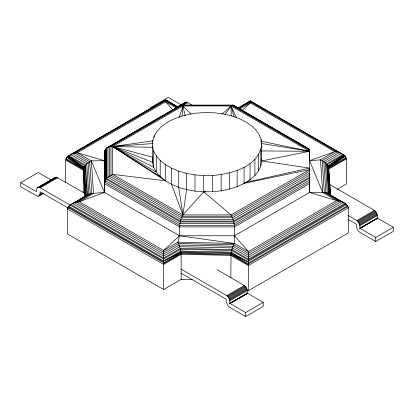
<?xml version="1.0" encoding="UTF-8"?>
<svg xmlns="http://www.w3.org/2000/svg" width="414" height="414" viewBox="0 0 414 414"><rect width="100%" height="100%" fill="white"/><g stroke="black" fill="none" stroke-linecap="round" stroke-linejoin="round"><path stroke-width="0.62" d="M51.124 179.919L38.274 172.498L20.7 182.646L20.7 186.704L36.344 195.739C38.771 197.374 40.996 194.368 43.108 193.571M106.771 147.901L106.771 178.543C103.257 182.315 104.732 187.827 104.442 192.438L179.5 235.768L234.396 243.473L248.436 251.577L336.727 200.604L341.317 201.571L343.325 202.384L248.436 257.161L232.394 247.898L179.779 246.708L163.613 256.038L72.621 203.507L74.629 202.694L79.219 201.732L104.442 192.438L104.483 151.866L105.373 149.356L106.771 147.901L180.97 105.063L233.03 105.063L309.558 149.242L309.558 192.438L234.5 235.768L179.5 235.768L163.613 250.454L163.613 263.625L181.13 253.513L230.929 254.641L248.436 264.748M150.758 108.716L150.758 107.557L168.332 97.409L181.182 104.83M152.419 145.992L152.419 162.231L153.656 167.261L156.275 172.11L160.202 176.654L165.346 180.778L171.572 184.37L178.713 187.34L186.585 189.612L194.984 191.123L203.698 191.837L212.496 191.734L221.154 190.818L229.444 189.11L237.15 186.662L244.079 183.526L250.046 179.795L254.895 175.552L258.507 170.92L260.784 166.014L261.669 160.958L261.669 144.724L261.141 139.653L259.205 134.695L255.919 129.98L251.365 125.633L245.668 121.763L238.961 118.471L231.431 115.842L223.27 113.948L214.685 112.831L205.898 112.525L197.142 113.032L188.644 114.347L180.618 116.432L173.275 119.237L166.811 122.679L161.382 126.679L157.134 131.129L154.179 135.916L152.595 140.915L152.419 145.992L153.656 151.022L153.656 167.261L112.66 146.53L109.415 146.722L107.997 147.193L107.997 177.249L106.771 178.543L180.463 221.092L233.537 221.092L309.558 177.202L309.558 173.228L232.445 217.748L181.56 217.748L109.415 176.1L109.415 146.722L186.579 102.113L192.857 105.482M152.595 142.162L152.595 140.915M154.179 137.163L154.179 135.916M153.656 151.022L156.275 155.876L156.275 172.11L112.66 146.53L182.9 105.979L231.1 105.979L309.558 151.276L261.669 160.958L261.472 159.059M156.275 155.876L160.202 160.42L160.202 176.654L112.66 146.53L112.66 174.361L182.9 214.913L231.1 214.913L309.558 169.616L243.396 183.505M88.787 194.176L86.723 163.799L70.675 154.531L72.683 153.723L77.273 152.756L91.313 160.865L104.442 192.438L91.825 193.452L88.787 194.176L70.892 204.506L68.915 206.296L67.653 209.018L67.601 234.076L163.613 289.51L163.613 262.781L181.058 252.711L231.007 253.839L248.436 262.088L248.436 263.014L347.496 205.825L348.293 207.895L348.345 232.953L248.436 290.633L246.791 289.686M309.558 175.2L233.03 219.384L180.97 219.384L107.997 177.249L112.66 174.361L165.346 180.778L165.346 164.544L160.202 160.42M165.346 164.544L171.572 168.136L171.572 184.37L182.9 214.913C177.678 223.203 180.928 233.372 177.922 242.195L180.266 248.426L181.13 253.513L181.192 279.362L163.613 289.51M171.572 168.136L178.713 171.106L178.713 187.34L182.9 214.913L203.698 191.837L204.935 191.516M178.713 171.106L186.585 173.373L186.585 189.612L182.9 214.913M194.984 191.123L194.984 174.884L186.585 173.373M194.984 174.884L203.698 175.598L203.698 191.837L231.1 214.913C236.073 223.591 234.252 233.972 234.396 243.473L232.394 247.898L231.007 253.839L230.867 277.913M212.496 191.734L212.496 175.5C231.431 173.911 258.553 167.049 261.669 144.724M221.154 190.818L221.154 174.584M229.444 189.11L229.444 172.876M237.15 186.662L237.15 170.423M244.079 183.526L244.079 167.292M245.668 316.591L245.668 312.529L263.242 302.38L263.242 306.443L245.668 316.591L230.024 307.555C227.084 305.884 226.215 302.272 226.158 299.239L181.016 273.178M248.436 290.633L248.436 260.158L345.804 203.942L347.496 205.825L348.133 207.191M250.046 163.556L250.046 179.795L248.809 180.116M340.06 152.994L250.387 101.223L250.387 100.876L237.569 108.277M254.895 175.552L254.895 159.318M258.507 170.92L258.507 154.686M260.784 166.014L260.784 149.78M261.141 142.773L261.141 139.653M309.558 192.438L322.687 192.5L336.727 200.604L309.558 192.438L309.558 181.943L234.36 225.356L179.64 225.356L104.783 182.134L104.783 150.541L104.442 160.679L91.313 160.865L86.723 163.799L84.145 167.235L83.266 170.18L83.235 192.681M309.558 150.737L309.558 160.679L322.687 192.5L325.88 192.66L327.277 193.115L345.804 203.942L339.206 200.35M309.558 149.894L309.558 149.242M375.726 241.502L375.726 237.439L393.3 227.296L393.3 231.354L375.726 241.502L360.082 232.471C357.194 230.784 356.211 227.239 356.247 224.171L347.858 219.322M65.66 182.533L65.707 160.042L66.504 157.977L68.941 155.535L165.564 99.753L178.289 107.102M39.17 195.848L39.977 194.311L40.148 191.858L68.072 207.968M152.549 158.417L152.419 162.231L112.66 146.53L152.792 140.889M182.031 116.148L182.9 105.979L180.97 105.063M179.091 117.654L182.9 105.979L191.02 114.021M104.597 151.188L105.042 149.93L105.042 181.399M104.783 182.134L105.373 180.664L105.373 149.356M67.813 208.314L68.45 206.948L163.613 261.891M83.975 192.795L56.521 177.202L55.414 177.301L37.379 187.713L36.572 189.245L36.432 191.703L20.7 182.646M54.317 178.475L54.958 177.565M225.128 114.373L231.1 105.979L233.03 105.063M68.657 156.047L67.539 156.694L65.867 159.343L83.38 169.45L85.201 196.288L83.561 168.715L66.97 157.32L66.131 158.65L83.561 168.715L85.734 196.298L83.819 167.975L66.97 157.32L84.145 167.235L86.081 195.729M184.644 102.874L185.017 102.475M241.978 110.554L250.387 102.91L250.387 100.876L343.858 154.971L345.55 156.849L346.347 158.919L346.399 183.982L337.063 189.374M222.064 114.145L231.1 105.979L236.394 117.623M70.142 205.07L87.54 194.896L85.517 165.103L68.941 155.535M241.243 106.558L242.858 105.58M244.472 104.597L250.387 101.006L237.874 108.23M245.388 104.193L246.501 103.536M248.167 102.543L249.275 101.885M67.539 156.694L84.145 167.235L68.196 156.094L165.564 99.883L177.885 106.998M69.78 155.4L71.456 154.427M72.579 153.78L165.564 100.1L177.689 107.102M177.233 106.972L185.472 102.211L186.579 102.113M37.012 188.106L55.937 177.182M177.208 107.164L186 102.092M37.834 187.449L38.947 187.351L56.521 177.202M38.947 187.351L39.568 187.516L57.142 177.368M181.71 105.451L187.2 102.279M182.207 105.379L110.983 146.499L110.983 175.127L182.207 216.248L231.793 216.248L309.558 171.349M39.568 187.516L40.21 187.821L57.784 177.673M182.9 105.441L187.842 102.584M39.977 194.311L42.176 193.043M39.811 194.937L43.108 193.033M38.186 196.231L43.382 193.229M238.128 108.297L250.387 101.223M70.028 205.654L68.915 206.296L163.613 260.965L181.058 252.711M238.738 108.628L250.387 101.906L337.146 152L341.379 153.408L325.213 162.738L327.277 193.115M239.929 108.944L250.387 102.91L334.781 151.633L337.146 152L322.175 160.642L320.472 159.892L309.558 160.679L334.781 151.633L320.472 159.892L322.687 192.5M339.371 152.595L323.774 161.605L322.175 160.642L324.333 192.448L339.097 200.971L248.436 253.311L233.677 244.788L178.589 243.546L163.613 252.188L76.854 202.094L91.825 193.452L89.667 161.646L74.903 153.123L165.564 100.783L177.042 107.412M328.788 170.987L328.783 169.057L346.347 158.919M309.558 183.578L234.484 226.924L179.516 226.924L104.483 183.604M345.059 203.383L248.436 259.164L231.866 249.595L180.266 248.426L163.613 258.041L70.892 204.506M347.496 205.825L346.461 204.542L248.436 261.136L248.436 251.577L234.5 235.768M181.027 269.126L226.8 295.612L244.374 285.463C246.946 287.264 247.412 290.587 247.598 293.35L263.242 302.38M347.926 215.358L356.858 220.522L374.432 210.379C377.004 212.18 377.475 215.497 377.656 218.261L393.3 227.296M226.8 295.612L227.421 296.165L244.995 286.017M356.858 220.522L357.479 221.076L375.053 210.928M227.421 296.165L228 296.812L245.58 286.669M357.479 221.076L358.063 221.728L375.638 211.58M228 296.812L228.528 297.547L246.107 287.399M358.063 221.728L358.586 222.458L376.166 212.31M245.668 312.529L229.993 303.478L229.791 300.797L228.983 298.334L246.558 288.185M375.726 237.439L360.051 228.388L359.849 225.708L359.041 223.244L376.621 213.096M229.356 299.156L246.93 289.008M359.414 224.067L376.988 213.919M229.625 299.984L247.199 289.836M359.683 224.895L377.257 214.747M229.791 300.797L247.365 290.654M359.849 225.708L377.428 215.565M229.858 303.271L247.427 293.086M359.916 228.181L377.485 217.997M229.889 303.348L247.448 293.164M359.947 228.259L377.506 218.074M229.91 303.384L247.51 293.272M359.968 228.295L377.568 218.183M229.961 303.452L247.567 293.329M360.025 228.362L377.625 218.24L360.082 228.409M230.024 303.498L247.598 293.35M244.653 182.646L309.558 168.084L261.669 160.958M152.404 143.58L112.66 146.53L165.346 180.778M203.698 175.598L212.496 175.5M261.141 150.944L309.558 151.276L260.846 141.153M152.621 147.28L112.66 146.53L152.595 157.149M234.396 243.473L177.922 242.195L163.613 250.454L79.219 201.732L93.528 193.467L91.313 160.865M181.192 279.362L192.158 279.61M261.488 143.503L309.558 151.276M104.442 160.679L77.273 152.756L165.564 101.782L176.364 108.018M342.036 202.063L346.461 204.542M341.172 153.641L344.515 155.571L346.187 158.22L328.669 168.332L330.605 195.843M309.558 149.376L233.537 105.353L180.463 105.353L106.243 148.336L106.243 179.231L180.245 221.956L233.755 221.956L309.558 178.196L309.558 180.126L234.117 223.684L179.883 223.684L105.373 180.664M232.445 105.068L309.558 149.589M231.793 105.379L309.558 150.277M329.56 194.564L345.804 203.942M345.923 204.532L347.03 205.168M150.758 107.557L151.876 108.204M72.683 153.723L88.12 162.635L90.226 193.69L74.629 202.694L163.613 254.067L179.21 245.062L233.004 246.278L248.436 255.195L341.317 201.571L325.88 192.66L323.774 161.605C326.248 163.359 328.416 165.952 328.783 169.057M68.196 156.094L84.999 165.797L87.002 195.336M248.436 260.158L231.638 250.454L180.473 249.3L163.613 259.035L40.21 187.821M231.007 253.839L248.436 263.904L347.869 206.498L348.293 207.895L248.436 265.545L230.877 255.407L181.177 254.279L163.613 264.422L67.653 209.018L68.077 207.621L163.613 262.781M65.707 160.042L83.266 170.18L85.082 196.966M329.777 184.535L374.432 210.379M217.019 269.638L244.374 285.463M172.742 109.803L165.564 101.782L165.564 99.753M358.586 222.458L359.041 223.244M228.528 297.547L228.983 298.334M234.112 116.981L231.1 105.979L231.229 116.163M182.9 105.979L185.198 115.822M330.481 195.16L328.478 167.598L345.085 156.197L345.923 157.527L328.478 167.598L330.103 194.544L328.214 166.863L345.085 156.197L327.878 166.128L329.813 194.621M343.858 154.971L327.878 166.128L344.515 155.571L343.108 154.412L326.46 164.022L328.483 193.814L329.001 194.244L326.998 164.705L343.858 154.971M180.82 251.034L163.613 260.965L180.949 251.883L231.121 253.016L248.436 262.088L231.266 252.173L180.82 251.034M205.587 191.413L203.698 191.837L205.587 191.439"/></g></svg>
